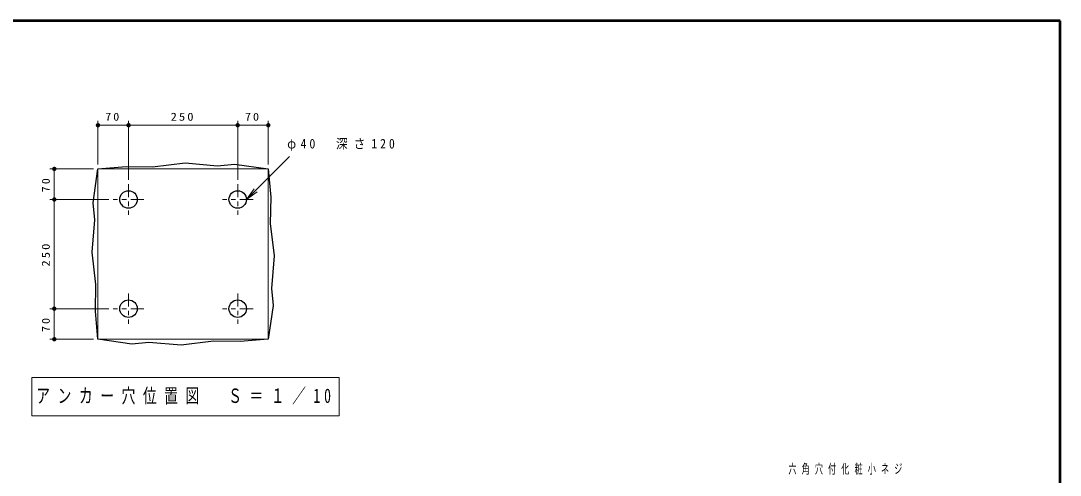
# Model space of a CAD drawing. Units: millimetres on the paper, scale 1:10. Extents: x -365 to 0, y 0 to 257.
# Drawn here: x -238 to 0, y 153 to 257 of the extents above; entities that cross this region are included whole.
import ezdxf

# ---------------------------------------------------------------- set-up
doc = ezdxf.new("R2010")
doc.units = ezdxf.units.MM
doc.linetypes.add('USER2', pattern=[6, 3, -1, 1, -1])
doc.layers.add('LY_1', color=7, linetype='Continuous', lineweight=13)
doc.layers.add('LY_3', color=7, linetype='Continuous', lineweight=13)
doc.styles.add('ＭＳ ゴシック', font='')
doc.styles.get('ＭＳ ゴシック').set_extended_font_data('MS Gothic')

# ---------------------------------------------------------------- blocks, each defined once
blk = doc.blocks.new('filled_dot')
at = {"color": 0, "linetype": 'Continuous', "lineweight": -2, "const_width": 1.25}
blk.add_lwpolyline([(-0.625, 0, 1), (0.625, 0, 1)], format="xyb", close=True, dxfattribs=at)
blk = doc.blocks.new('open_arrow')
at = {"color": 0, "linetype": 'Continuous', "lineweight": -2}
blk.add_lwpolyline([(7.5, 1.25), (0, 0), (7.5, -1.25)], dxfattribs=at)

msp = doc.modelspace()

# ---------------------------------------------------------------- linework, layer by layer
at = {"layer": 'LY_1'}
for p, q in [((-220.328, 224.089), (-220.328, 234.089)), ((-213.328, 220.589), (-213.328, 234.089)), ((-188.328, 220.589), (-188.328, 234.089)), ((-181.328, 224.089), (-181.328, 234.089)), ((-220.328, 233.089), (-213.328, 233.089)), ((-213.328, 233.089), (-188.328, 233.089)), ((-188.328, 233.089), (-181.328, 233.089)), ((-186.328, 216.089), (-176.502, 225.915)), ((-221.328, 223.089), (-231.328, 223.089)), ((-230.328, 216.089), (-230.328, 223.089)), ((-220.328, 184.089), (-220.328, 223.089)), ((-220.328, 223.089), (-181.328, 223.089)), ((-181.328, 184.089), (-181.328, 223.089)), ((-217.828, 216.089), (-231.328, 216.089)), ((-230.328, 191.089), (-230.328, 216.089)), ((-217.828, 191.089), (-231.328, 191.089)), ((-230.328, 184.089), (-230.328, 191.089)), ((-221.328, 184.089), (-231.328, 184.089)), ((-220.328, 184.089), (-181.328, 184.089)), ((-235.433, 175.367), (-235.433, 166.567)), ((-165.133, 175.367), (-235.433, 175.367)), ((-165.133, 166.567), (-165.133, 175.367)), ((-235.433, 166.567), (-165.133, 166.567))]:
    msp.add_line(p, q, dxfattribs=at)
at = {"layer": 'LY_1', "linetype": 'USER2'}
for p, q in [((-213.328, 219.589), (-213.328, 212.589)), ((-188.328, 219.589), (-188.328, 212.589)), ((-209.828, 216.089), (-216.828, 216.089)), ((-184.828, 216.089), (-191.828, 216.089)), ((-213.328, 194.589), (-213.328, 187.589)), ((-188.328, 194.589), (-188.328, 187.589)), ((-209.828, 191.089), (-216.828, 191.089)), ((-184.828, 191.089), (-191.828, 191.089))]:
    msp.add_line(p, q, dxfattribs=at)
at = {"layer": 'LY_1', "lineweight": 25}
for points in [[(-220.328, 223.089), (-213.886, 223.637), (-207.817, 223.546), (-200.39, 224.452), (-192.962, 223.818), (-189.068, 224.18), (-181.328, 223.089)], [(-220.328, 184.089), (-220.876, 190.531), (-220.785, 196.599), (-221.691, 204.027), (-221.057, 211.454), (-221.419, 215.349), (-220.328, 223.089)], [(-181.328, 223.089), (-180.78, 216.647), (-180.871, 210.578), (-179.965, 203.151), (-180.599, 195.723), (-180.236, 191.828), (-181.328, 184.089)], [(-181.328, 184.089), (-187.77, 183.541), (-193.838, 183.631), (-201.266, 182.726), (-208.693, 183.36), (-212.588, 182.997), (-220.328, 184.089)]]:
    msp.add_lwpolyline(points, dxfattribs=at)
for centre in [(-213.328, 216.089), (-188.328, 216.089), (-213.328, 191.089), (-188.328, 191.089)]:
    msp.add_circle(centre, 2, dxfattribs=at)
at = {"layer": 'LY_3', "lineweight": 50}
for p, q in [((0, 257), (-365, 257)), ((0, 0), (0, 257))]:
    msp.add_line(p, q, dxfattribs=at)

# ---------------------------------------------------------------- block references
at = {"layer": 'LY_1', "xscale": 0.4, "yscale": 0.4}
for p in [(-220.328, 233.089), (-213.328, 233.089), (-188.328, 233.089)]:
    msp.add_blockref('filled_dot', p, dxfattribs=at)
for name, p, rotation in [('filled_dot', (-213.328, 233.089), 180), ('filled_dot', (-188.328, 233.089), 180), ('filled_dot', (-181.328, 233.089), 180), ('filled_dot', (-230.328, 223.089), 270), ('filled_dot', (-230.328, 216.089), 90), ('filled_dot', (-230.328, 216.089), 270), ('open_arrow', (-186.328, 216.089), 45), ('filled_dot', (-230.328, 191.089), 90), ('filled_dot', (-230.328, 191.089), 270), ('filled_dot', (-230.328, 184.089), 90)]:
    msp.add_blockref(name, p, dxfattribs=dict(at, rotation=rotation))

# ---------------------------------------------------------------- texts
at = {"layer": 'LY_1', "style": 'ＭＳ ゴシック'}
for s, insert, char_height, attachment_point in [('\\T1.34;\\W1.1;70', (-216.828, 234.089), 1.833, 8), ('\\T1.33;\\W1.15;250', (-200.828, 234.089), 1.833, 8), ('\\T1.34;\\W1.1;70', (-184.828, 234.089), 1.833, 8), ('\\T1.5;\\W0.9;φ40\u3000深さ120', (-176.998, 228.565), 2.199, 4), ('\\T1.55;\\W0.7;アンカー穴位置図\u3000Ｓ＝１／10', (-200.283, 170.967), 3.299, 5), ('\\T1.64;\\W0.6;六角穴付化粧小ネジ', (-62.241, 154.303), 2.199, 4)]:
    msp.add_mtext(s, dxfattribs=dict(at, insert=insert, char_height=char_height, attachment_point=attachment_point))
at = {"layer": 'LY_1', "char_height": 1.833, "attachment_point": 8, "rotation": 90, "style": 'ＭＳ ゴシック'}
for s, insert in [('\\T1.34;\\W1.1;70', (-231.328, 219.589)), ('\\T1.33;\\W1.15;250', (-231.328, 203.589)), ('\\T1.34;\\W1.1;70', (-231.328, 187.589))]:
    msp.add_mtext(s, dxfattribs=dict(at, insert=insert))

doc.saveas('drawing.dxf')
